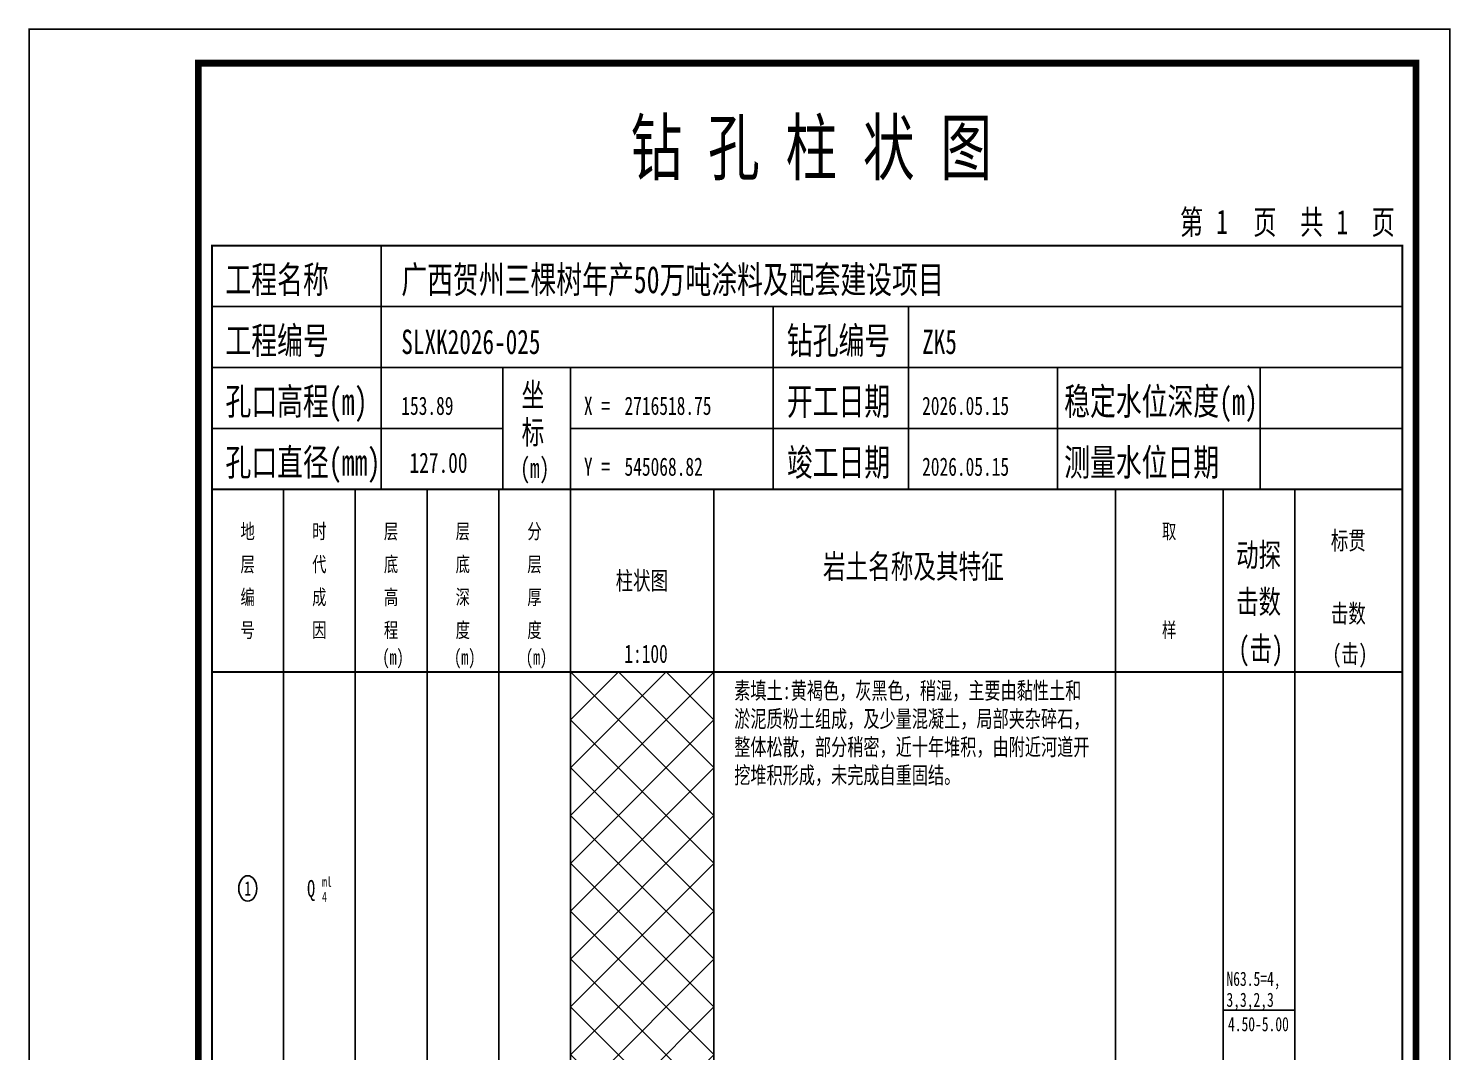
# Model space of a CAD drawing. Extents: x -27 to 2779, y -202 to 95.
# Drawn here: x 916.9 to 1127.1, y -56.1 to 95.1 of the extents above; entities that cross this region are included whole.
import ezdxf
from ezdxf.enums import TextEntityAlignment as Align

# ---------------------------------------------------------------- set-up
doc = ezdxf.new("R2010")
doc.units = 0
doc.header["$MEASUREMENT"] = 0
doc.layers.add('ZZT_TC', color=7, linetype='Continuous')
doc.styles.add('BODYCONTENT', font='simfang.ttf', dxfattribs={"width": 0.7, "height": 2.5})
doc.styles.add('BODYTITLE', font='simfang.ttf', dxfattribs={"width": 0.7, "height": 3.5})
doc.styles.add('LZ_FONT', font='simfang.ttf', dxfattribs={"width": 0.7, "height": 8})
doc.styles.add('LZ_PMT_BZ', font='simfang.ttf', dxfattribs={"width": 0.7, "height": 3})

# ---------------------------------------------------------------- blocks, each defined once
blk = doc.blocks.new('block5', base_point=(27, 229))
for p, q in [((52, 229), (52, 265)), ((27, 256), (203, 256)), ((110, 229), (110, 256)), ((130, 229), (130, 256)), ((27, 247), (203, 247)), ((70, 229), (70, 247)), ((80, 229), (80, 247)), ((152, 229), (152, 247)), ((182, 229), (182, 247)), ((27, 238), (70, 238)), ((80, 238), (203, 238))]:
    blk.add_line(p, q)
for points, const_width in [([(0, 0), (210, 0), (210, 297), (0, 297)], 0.25), ([(25, 5), (205, 5), (205, 292), (25, 292)], 1), ([(27, 265), (203, 265), (203, 17), (27, 17)], 0.3)]:
    blk.add_lwpolyline(points, close=True, dxfattribs=dict(const_width=const_width))
at = {"const_width": 0.3}
blk.add_lwpolyline([(27, 229), (203, 229)], dxfattribs=at)
at = {"width": 0.7}
for s, height, style, p in [('钻 孔 柱 状 图', 8, 'LZ_FONT', (88.9, 275.54)), ('第', 3.6, 'LZ_FONT', (170.12, 266.7)), (' 1', 3.6, 'LZ_FONT', (173.78, 266.75)), ('页', 3.6, 'LZ_FONT', (180.96, 266.7)), ('共', 3.6, 'LZ_FONT', (187.88, 266.7)), (' 1', 3.6, 'LZ_FONT', (191.54, 266.7)), ('页', 3.6, 'LZ_FONT', (198.44, 266.7)), ('工程名称', 4, 'LZ_FONT', (29, 258)), ('广西贺州三棵树年产50万吨涂料及配套建设项目', 4, 'LZ_FONT', (55, 258)), ('工程编号', 4, 'LZ_FONT', (29, 249)), ('SLXK2026-025', 3.6, 'LZ_FONT', (55, 249)), ('钻孔编号', 4, 'LZ_FONT', (112, 249)), ('ZK5', 3.6, 'LZ_FONT', (132, 249)), ('孔口高程(m)', 4, 'LZ_FONT', (29, 240)), ('坐', 3.5, 'LZ_FONT', (72.79, 241.24)), ('开工日期', 4, 'LZ_FONT', (112, 240)), ('稳定水位深度(m)', 4, 'LZ_FONT', (153, 240)), ('153.89', 2.7, 'LZ_FONT', (55, 240)), ('X =', 2.7, 'LZ_FONT', (82, 240)), ('2716518.75', 2.7, 'LZ_FONT', (88, 240)), ('2026.05.15', 2.7, 'LZ_FONT', (132, 240)), ('标', 3.5, 'LZ_FONT', (72.79, 235.7)), ('孔口直径(mm)', 4, 'LZ_FONT', (29, 231)), ('竣工日期', 4, 'LZ_FONT', (112, 231)), ('测量水位日期', 4, 'LZ_FONT', (153, 231)), ('127.00', 3, 'LZ_PMT_BZ', (56.22, 231.43)), ('(m) ', 3, 'LZ_FONT', (72.59, 230.65)), ('Y =', 2.7, 'LZ_FONT', (82, 231)), ('545068.82', 2.7, 'LZ_FONT', (88, 231)), ('2026.05.15', 2.7, 'LZ_FONT', (132, 231))]:
    blk.add_text(s, height=height, dxfattribs=dict(at, style=style)).set_placement(p)

msp = doc.modelspace()

# ---------------------------------------------------------------- hatches: boundary and pattern name
at = {"layer": 'ZZT_TC'}
h = msp.add_hatch(dxfattribs=at)
h.set_pattern_fill('GKSTT', color=256, style=0)
h.set_pattern_definition([(45, (0, 0), (-3.535534, 3.535534), []), (135, (0, 0), (-3.535534, -3.535534), [])])
h.paths.add_polyline_path([(997.01, 0), (1018.22, 0), (1018.22, -64), (997.01, -64)], flags=0)

# ---------------------------------------------------------------- linework, layer by layer
for p, q in [((944, 27), (944, -185)), ((954.6, 27), (954.6, -185)), ((965.2, 27), (965.2, -185)), ((975.81, 27), (975.81, -185)), ((986.41, 27), (986.41, -185)), ((997.01, 27), (997.01, -185)), ((1018.22, 27), (1018.22, -185)), ((1077.59, 27), (1077.59, -185)), ((1093.49, 27), (1093.49, -185)), ((1104.1, 27), (1104.1, -185)), ((1120, 27), (1120, -185)), ((1093.49, -50), (1104.1, -50))]:
    msp.add_line(p, q, dxfattribs=at)
at = {"layer": 'ZZT_TC', "color": 7, "const_width": 0.3, "flags": 128}
msp.add_lwpolyline([(944, 27), (1120, 27), (1120, -185), (944, -185)], close=True, dxfattribs=at)
at = {"layer": 'ZZT_TC', "color": 7, "const_width": 0.3}
msp.add_lwpolyline([(944, 0), (1120, 0)], dxfattribs=at)
at = {"layer": 'ZZT_TC'}
msp.add_lwpolyline([(997.01, 0), (1018.22, 0), (1018.22, -64), (997.01, -64)], close=True, dxfattribs=at)
at = {"layer": 'ZZT_TC', "color": 7}
msp.add_ellipse((949.3, -32), major_axis=(0, 1.89), ratio=0.7, dxfattribs=at)

# ---------------------------------------------------------------- block references
at = {"layer": 'ZZT_TC'}
msp.add_blockref('block5', (944, 27), dxfattribs=at)

# ---------------------------------------------------------------- texts
at = {"layer": 'ZZT_TC', "color": 7, "style": 'BODYTITLE', "width": 0.7}
for s, height, p in [('地', 2.21, (948.23, 19.03)), ('时', 2.21, (958.83, 19.03)), ('层', 2.21, (969.43, 19.03)), ('层', 2.21, (980.04, 19.03)), ('分', 2.21, (990.64, 19.03)), ('取', 2.21, (1084.47, 19.03)), ('标贯', 2.7, (1109.43, 17.28)), ('动探', 3.462, (1095.44, 14.54)), ('层', 2.21, (948.23, 14.16)), ('代', 2.21, (958.83, 14.16)), ('底', 2.21, (969.43, 14.16)), ('底', 2.21, (980.04, 14.16)), ('层', 2.21, (990.64, 14.16)), ('岩土名称及其特征', 3.5, (1034.34, 12.8)), ('柱状图', 2.7, (1003.69, 11.34)), ('击数', 3.462, (1095.44, 7.62)), ('编', 2.21, (948.23, 9.3)), ('成', 2.21, (958.83, 9.3)), ('高', 2.21, (969.43, 9.3)), ('深', 2.21, (980.04, 9.3)), ('厚', 2.21, (990.64, 9.3)), ('击数', 2.7, (1109.43, 6.48)), ('号', 2.21, (948.23, 4.43)), ('因', 2.21, (958.83, 4.43)), ('程', 2.21, (969.43, 4.43)), ('度', 2.21, (980.04, 4.43)), ('度', 2.21, (990.64, 4.43)), ('样', 2.21, (1084.47, 4.43)), ('(击)', 3.462, (1095.76, 0.69)), ('(击)', 2.7, (1109.68, 0.54)), ('(m)', 2.213, (969.2, 0.44)), ('(m)', 2.213, (979.81, 0.44)), ('(m)', 2.213, (990.41, 0.44)), ('1:100', 2.7, (1004.97, 0.54))]:
    msp.add_text(s, height=height, dxfattribs=at).set_placement(p, align=Align.BOTTOM_LEFT)
at = {"layer": 'ZZT_TC', "color": 7, "style": 'BODYCONTENT', "width": 0.7}
for s, height, p in [('1', 2.1, (948.79, -33.05)), ('Q', 2.5, (958.07, -33.25)), ('ml', 1.5, (960.28, -31.75)), ('4', 1.5, (960.28, -34)), ('N63.5=4,', 2.1, (1093.99, -46.4)), ('3,3,2,3', 2.1, (1093.99, -49.5)), ('4.50-5.00', 2.1, (1094.22, -53.1))]:
    msp.add_text(s, height=height, dxfattribs=at).set_placement(p)
at = {"layer": 'ZZT_TC', "color": 7, "insert": (1021.22, -1.5), "char_height": 2.5, "width": 53.3735, "attachment_point": 1, "style": 'BODYCONTENT'}
msp.add_mtext('素填土:黄褐色，灰黑色，稍湿，主要由黏性土和淤泥质粉土组成，及少量混凝土，局部夹杂碎石，整体松散，部分稍密，近十年堆积，由附近河道开挖堆积形成，未完成自重固结。', dxfattribs=at)

doc.saveas('drawing.dxf')
